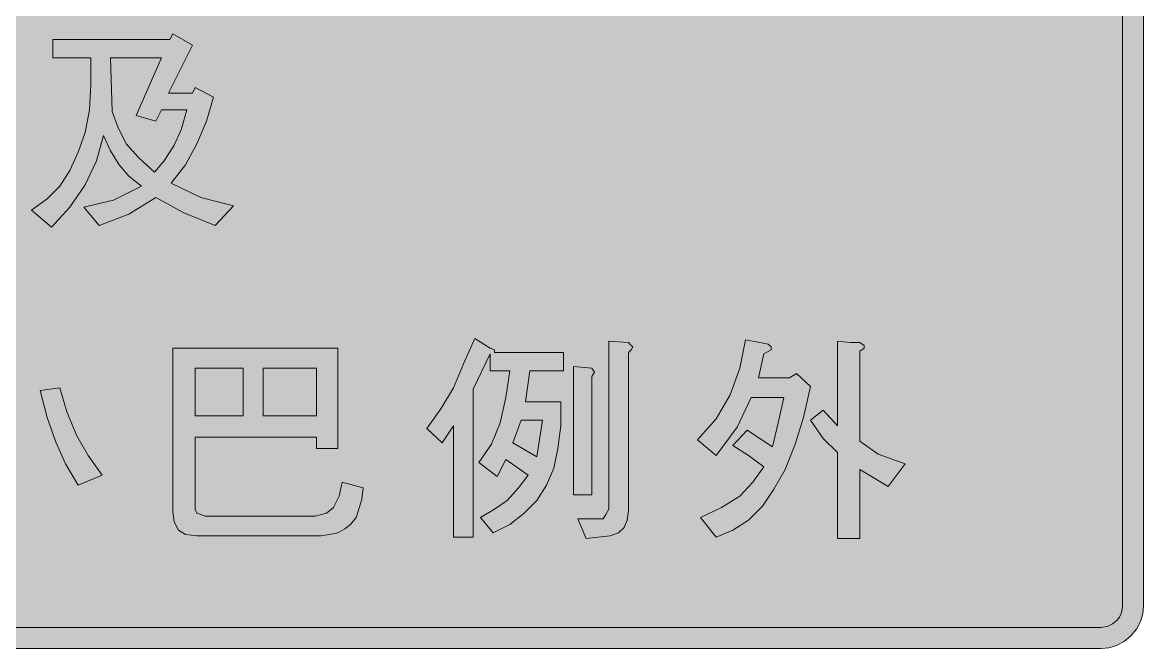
# Model space of a CAD drawing. Header units: metres. Extents: x 13 to 556, y 15 to 259.
# Drawn here: x 317.3 to 555.7, y 15.4 to 148.6 of the extents above; entities that cross this region are included whole.
import ezdxf

# ---------------------------------------------------------------- set-up
doc = ezdxf.new("R2010")
doc.units = ezdxf.units.M
doc.layers.add('FILL_BLACK_000000', color=7, linetype='Continuous', true_color=0x000000)
doc.layers.add('FILL_WHITE_FFFFFF', color=7, linetype='Continuous', true_color=0xffffff)

msp = doc.modelspace()

# ---------------------------------------------------------------- hatches: boundary and pattern name
at = {"layer": 'FILL_BLACK_000000', "true_color": 0x000000}
h = msp.add_hatch(color=7, dxfattribs=at)
h.dxf.hatch_style = 1
h.paths.add_polyline_path([(548.34, 258.47), (549.99, 258.06), (551.6, 257.12), (552.99, 255.96), (553.61, 255.24), (554.15, 254.46), (555.09, 252.96), (555.5, 251.2), (555.69, 249.66), (555.69, 24.36), (555.52, 22.74), (555.02, 21.1), (554.17, 19.51), (552.99, 18.06), (551.54, 16.88), (549.95, 16.03), (548.31, 15.53), (546.69, 15.36), (22.29, 15.36), (20.67, 15.53), (19.03, 16.03), (17.44, 16.88), (15.99, 18.06), (15.37, 18.78), (14.83, 19.56), (13.89, 21.06), (13.48, 22.82), (13.29, 24.36), (13.29, 249.66), (13.46, 251.28), (13.97, 252.92), (14.81, 254.51), (15.99, 255.96), (17.44, 257.14), (19.03, 257.99), (20.67, 258.49), (22.29, 258.66), (546.69, 258.66), (548.34, 258.47)])
h.paths.add_polyline_path([(20.79, 253.75), (20.01, 253.27), (19.29, 252.66), (18.68, 251.94), (18.2, 251.16), (17.9, 250.38), (17.79, 249.66), (17.79, 24.36), (17.9, 23.64), (18.2, 22.86), (18.68, 22.08), (19.29, 21.36), (20.01, 20.75), (20.79, 20.27), (21.57, 19.97), (22.29, 19.86), (546.69, 19.86), (548.19, 20.16), (549.09, 20.65), (549.99, 21.36), (550.56, 22.08), (550.93, 22.86), (551.13, 23.64), (551.19, 24.36), (551.19, 249.66), (551.13, 250.38), (550.93, 251.16), (550.56, 251.94), (549.99, 252.66), (549.26, 253.27), (548.45, 253.75), (547.59, 254.05), (546.69, 254.16), (22.29, 254.16), (21.57, 254.05), (20.79, 253.75)], flags=16)
h = msp.add_hatch(color=7, dxfattribs=at)
h.dxf.hatch_style = 1
h.paths.add_polyline_path([(349.29, 146.16), (353.49, 143.76), (348.39, 133.56), (353.49, 133.56), (354.09, 134.76), (357.99, 132.66), (356.49, 127.56), (354.39, 122.76), (351.99, 118.26), (348.99, 114.36), (355.29, 111.36), (362.19, 109.56), (358.29, 105.36), (351.69, 108.06), (345.69, 111.36), (339.99, 107.76), (333.69, 105.36), (330.39, 109.26), (336.69, 110.76), (342.69, 113.76), (339.99, 115.86), (337.89, 118.26), (336.09, 121.26), (334.59, 124.56), (333.09, 119.16), (330.69, 114.06), (327.39, 109.26), (323.49, 105.06), (319.29, 108.66), (322.59, 111.06), (325.29, 113.76), (327.39, 117.06), (329.19, 120.96), (330.69, 125.16), (331.59, 129.96), (331.89, 135.36), (331.89, 141.06), (323.79, 141.06), (323.79, 144.96), (348.69, 144.96), (349.29, 146.16)])
h.paths.add_polyline_path([(337.59, 126.36), (339.39, 122.76), (342.09, 119.76), (345.39, 116.76), (347.49, 119.16), (349.59, 122.46), (351.09, 125.76), (352.29, 129.96), (346.89, 129.96), (345.69, 127.56), (341.49, 128.76), (346.89, 141.06), (336.09, 141.06), (336.39, 129.66), (337.59, 126.36)], flags=16)
h = msp.add_hatch(color=7, dxfattribs=at)
h.dxf.hatch_style = 1
h.paths.add_polyline_path([(408.99, 70.86), (411.09, 75.96), (413.49, 81.36), (416.79, 79.26), (417.69, 78.96), (417.69, 78.36), (432.39, 78.36), (432.39, 74.46), (425.19, 74.46), (424.29, 67.86), (431.79, 67.86), (431.79, 62.76), (431.19, 57.96), (430.29, 53.76), (428.79, 50.16), (426.69, 46.86), (423.99, 44.16), (420.99, 41.76), (417.39, 39.96), (414.69, 43.26), (417.69, 45.06), (420.39, 46.86), (422.79, 49.56), (424.89, 52.26), (420.09, 55.56), (418.29, 51.96), (414.39, 54.96), (417.09, 58.86), (418.89, 63.36), (420.09, 68.76), (420.99, 74.46), (416.79, 74.46), (416.79, 78.06), (413.19, 70.56), (413.19, 39.06), (408.99, 39.06), (408.99, 62.76), (406.59, 59.16), (403.29, 62.16), (406.29, 66.36), (408.99, 70.86)])
h.paths.add_polyline_path([(426.69, 56.16), (427.89, 63.96), (423.39, 63.96), (421.59, 59.16), (426.69, 56.16)], flags=16)
h = msp.add_hatch(color=7, dxfattribs=at)
h.dxf.hatch_style = 1
h.paths.add_polyline_path([(475.89, 80.16), (476.49, 79.56), (476.49, 78.96), (474.99, 78.06), (473.79, 72.96), (480.39, 72.96), (481.89, 73.86), (484.89, 71.16), (483.39, 64.56), (481.59, 58.86), (479.49, 53.46), (477.09, 49.26), (474.69, 45.66), (471.69, 42.66), (468.39, 40.56), (464.79, 39.06), (461.49, 43.26), (465.99, 45.36), (469.89, 47.76), (472.59, 50.76), (474.99, 54.06), (471.69, 56.46), (468.39, 58.56), (471.39, 61.86), (476.79, 58.26), (477.99, 63.36), (479.19, 68.76), (472.29, 68.76), (469.29, 62.46), (464.79, 56.46), (460.89, 59.76), (464.79, 64.26), (467.79, 69.36), (469.89, 75.06), (471.09, 81.06), (474.09, 80.46), (475.89, 80.16)])
h = msp.add_hatch(color=7, dxfattribs=at)
h.dxf.hatch_style = 1
h.paths.add_polyline_path([(379.89, 57.96), (379.89, 60.36), (354.09, 60.36), (354.09, 46.26), (354.09, 45.06), (354.39, 44.16), (355.29, 43.86), (356.19, 43.56), (379.59, 43.56), (381.99, 44.16), (383.49, 45.36), (384.69, 47.76), (385.29, 50.76), (389.79, 49.56), (389.49, 47.16), (388.89, 45.06), (388.29, 43.26), (387.09, 41.76), (385.89, 40.86), (384.39, 39.96), (382.59, 39.66), (380.79, 39.36), (354.39, 39.36), (351.99, 39.66), (350.49, 40.56), (349.59, 42.36), (349.29, 44.46), (349.29, 79.26), (384.39, 79.26), (384.39, 57.96), (379.89, 57.96)])
h.paths.add_polyline_path([(354.09, 75.06), (354.09, 64.86), (364.29, 64.86), (364.29, 75.06), (354.09, 75.06)], flags=16)
h.paths.add_polyline_path([(379.89, 75.06), (368.49, 75.06), (368.49, 64.86), (379.89, 64.86), (379.89, 75.06)], flags=16)
h = msp.add_hatch(color=7, dxfattribs=at)
h.dxf.hatch_style = 1
h.paths.add_polyline_path([(446.19, 80.46), (446.79, 79.86), (447.09, 79.56), (446.79, 78.96), (446.19, 78.36), (446.19, 44.76), (445.89, 42.66), (445.29, 41.16), (444.09, 39.96), (442.29, 39.36), (437.19, 38.76), (435.39, 42.96), (439.59, 42.96), (440.79, 42.96), (441.39, 43.86), (441.99, 45.06), (441.99, 46.56), (441.99, 80.76), (446.19, 80.46)])
h = msp.add_hatch(color=7, dxfattribs=at)
h.dxf.hatch_style = 1
h.paths.add_polyline_path([(495.39, 80.46), (496.29, 79.86), (496.29, 79.26), (495.39, 78.66), (495.39, 59.46), (499.29, 56.76), (504.99, 54.66), (501.39, 49.86), (495.39, 53.46), (495.39, 38.76), (490.59, 38.76), (490.59, 57.06), (487.59, 60.06), (484.89, 63.96), (487.59, 66.06), (490.59, 62.76), (490.59, 80.76), (493.29, 80.46), (495.39, 80.46)])
h = msp.add_hatch(color=7, dxfattribs=at)
h.dxf.hatch_style = 1
h.paths.add_polyline_path([(438.39, 75.06), (438.99, 74.16), (438.39, 73.26), (438.39, 48.06), (434.49, 48.06), (434.49, 75.36), (438.39, 75.06)])
h = msp.add_hatch(color=7, dxfattribs=at)
h.dxf.hatch_style = 1
h.paths.add_polyline_path([(326.49, 54.66), (324.39, 59.46), (322.59, 64.56), (321.09, 70.26), (325.29, 70.86), (326.79, 65.76), (328.89, 60.66), (331.29, 56.46), (334.29, 52.26), (329.19, 50.16), (326.49, 54.66)])
at = {"layer": 'FILL_WHITE_FFFFFF', "true_color": 0xffffff}
h = msp.add_hatch(color=7, dxfattribs=at)
h.dxf.hatch_style = 1
h.paths.add_polyline_path([(546.69, 254.16), (548.19, 253.86), (549.09, 253.37), (549.99, 252.66), (550.44, 252.02), (550.89, 251.16), (551.15, 250.41), (551.19, 249.66), (551.19, 24.36), (551.13, 23.64), (550.93, 22.86), (550.56, 22.08), (549.99, 21.36), (549.09, 20.65), (548.19, 20.16), (546.69, 19.86), (22.29, 19.86), (21.57, 19.97), (20.79, 20.27), (20.01, 20.75), (19.29, 21.36), (18.89, 21.64), (18.58, 22), (18.09, 22.86), (17.79, 24.36), (17.79, 249.66), (17.9, 250.38), (18.2, 251.16), (18.68, 251.94), (19.29, 252.66), (20.01, 253.27), (20.79, 253.75), (21.57, 254.05), (22.29, 254.16), (546.69, 254.16)])

# ---------------------------------------------------------------- linework, layer by layer
at = {"layer": 'FILL_BLACK_000000', "lineweight": 0, "true_color": 0x000000}
for points in [[(22.29, 258.66), (546.69, 258.66), (548.34, 258.47), (549.99, 258.06), (551.6, 257.12), (552.99, 255.96), (553.61, 255.24), (554.15, 254.46), (555.09, 252.96), (555.5, 251.2), (555.69, 249.66), (555.69, 24.36), (555.52, 22.74), (555.02, 21.1), (554.17, 19.51), (552.99, 18.06), (551.54, 16.88), (549.95, 16.03), (548.31, 15.53), (546.69, 15.36), (22.29, 15.36)], [(22.29, 19.86), (546.69, 19.86), (548.19, 20.16), (549.09, 20.65), (549.99, 21.36), (550.56, 22.08), (550.93, 22.86), (551.13, 23.64), (551.19, 24.36), (551.19, 249.66), (551.13, 250.38), (550.93, 251.16), (550.56, 251.94), (549.99, 252.66), (549.26, 253.27), (548.45, 253.75), (547.59, 254.05), (546.69, 254.16), (22.29, 254.16)]]:
    msp.add_lwpolyline(points, dxfattribs=at)
for points in [[(349.29, 146.16), (353.49, 143.76), (348.39, 133.56), (353.49, 133.56), (354.09, 134.76), (357.99, 132.66), (356.49, 127.56), (354.39, 122.76), (351.99, 118.26), (348.99, 114.36), (355.29, 111.36), (362.19, 109.56), (358.29, 105.36), (351.69, 108.06), (345.69, 111.36), (339.99, 107.76), (333.69, 105.36), (330.39, 109.26), (336.69, 110.76), (342.69, 113.76), (339.99, 115.86), (337.89, 118.26), (336.09, 121.26), (334.59, 124.56), (333.09, 119.16), (330.69, 114.06), (327.39, 109.26), (323.49, 105.06), (319.29, 108.66), (322.59, 111.06), (325.29, 113.76), (327.39, 117.06), (329.19, 120.96), (330.69, 125.16), (331.59, 129.96), (331.89, 135.36), (331.89, 141.06), (323.79, 141.06), (323.79, 144.96), (348.69, 144.96)], [(337.59, 126.36), (339.39, 122.76), (342.09, 119.76), (345.39, 116.76), (347.49, 119.16), (349.59, 122.46), (351.09, 125.76), (352.29, 129.96), (346.89, 129.96), (345.69, 127.56), (341.49, 128.76), (346.89, 141.06), (336.09, 141.06), (336.39, 129.66)], [(408.99, 70.86), (411.09, 75.96), (413.49, 81.36), (416.79, 79.26), (417.69, 78.96), (417.69, 78.36), (432.39, 78.36), (432.39, 74.46), (425.19, 74.46), (424.29, 67.86), (431.79, 67.86), (431.79, 62.76), (431.19, 57.96), (430.29, 53.76), (428.79, 50.16), (426.69, 46.86), (423.99, 44.16), (420.99, 41.76), (417.39, 39.96), (414.69, 43.26), (417.69, 45.06), (420.39, 46.86), (422.79, 49.56), (424.89, 52.26), (420.09, 55.56), (418.29, 51.96), (414.39, 54.96), (417.09, 58.86), (418.89, 63.36), (420.09, 68.76), (420.99, 74.46), (416.79, 74.46), (416.79, 78.06), (413.19, 70.56), (413.19, 39.06), (408.99, 39.06), (408.99, 62.76), (406.59, 59.16), (403.29, 62.16), (406.29, 66.36)], [(475.89, 80.16), (476.49, 79.56), (476.49, 78.96), (474.99, 78.06), (473.79, 72.96), (480.39, 72.96), (481.89, 73.86), (484.89, 71.16), (483.39, 64.56), (481.59, 58.86), (479.49, 53.46), (477.09, 49.26), (474.69, 45.66), (471.69, 42.66), (468.39, 40.56), (464.79, 39.06), (461.49, 43.26), (465.99, 45.36), (469.89, 47.76), (472.59, 50.76), (474.99, 54.06), (471.69, 56.46), (468.39, 58.56), (471.39, 61.86), (476.79, 58.26), (477.99, 63.36), (479.19, 68.76), (472.29, 68.76), (469.29, 62.46), (464.79, 56.46), (460.89, 59.76), (464.79, 64.26), (467.79, 69.36), (469.89, 75.06), (471.09, 81.06), (474.09, 80.46)], [(379.89, 57.96), (379.89, 60.36), (354.09, 60.36), (354.09, 46.26), (354.09, 45.06), (354.39, 44.16), (355.29, 43.86), (356.19, 43.56), (379.59, 43.56), (381.99, 44.16), (383.49, 45.36), (384.69, 47.76), (385.29, 50.76), (389.79, 49.56), (389.49, 47.16), (388.89, 45.06), (388.29, 43.26), (387.09, 41.76), (385.89, 40.86), (384.39, 39.96), (382.59, 39.66), (380.79, 39.36), (354.39, 39.36), (351.99, 39.66), (350.49, 40.56), (349.59, 42.36), (349.29, 44.46), (349.29, 79.26), (384.39, 79.26), (384.39, 57.96)], [(446.19, 80.46), (446.79, 79.86), (447.09, 79.56), (446.79, 78.96), (446.19, 78.36), (446.19, 44.76), (445.89, 42.66), (445.29, 41.16), (444.09, 39.96), (442.29, 39.36), (437.19, 38.76), (435.39, 42.96), (439.59, 42.96), (440.79, 42.96), (441.39, 43.86), (441.99, 45.06), (441.99, 46.56), (441.99, 80.76)], [(495.39, 80.46), (496.29, 79.86), (496.29, 79.26), (495.39, 78.66), (495.39, 59.46), (499.29, 56.76), (504.99, 54.66), (501.39, 49.86), (495.39, 53.46), (495.39, 38.76), (490.59, 38.76), (490.59, 57.06), (487.59, 60.06), (484.89, 63.96), (487.59, 66.06), (490.59, 62.76), (490.59, 80.76), (493.29, 80.46)], [(354.09, 75.06), (354.09, 64.86), (364.29, 64.86), (364.29, 75.06)], [(379.89, 75.06), (368.49, 75.06), (368.49, 64.86), (379.89, 64.86)], [(438.39, 75.06), (438.99, 74.16), (438.39, 73.26), (438.39, 48.06), (434.49, 48.06), (434.49, 75.36)], [(326.49, 54.66), (324.39, 59.46), (322.59, 64.56), (321.09, 70.26), (325.29, 70.86), (326.79, 65.76), (328.89, 60.66), (331.29, 56.46), (334.29, 52.26), (329.19, 50.16)], [(426.69, 56.16), (427.89, 63.96), (423.39, 63.96), (421.59, 59.16)]]:
    msp.add_lwpolyline(points, close=True, dxfattribs=at)
at = {"layer": 'FILL_WHITE_FFFFFF', "lineweight": 0, "true_color": 0xffffff}
msp.add_lwpolyline([(22.29, 254.16), (546.69, 254.16), (548.19, 253.86), (549.09, 253.37), (549.99, 252.66), (550.44, 252.02), (550.89, 251.16), (551.15, 250.41), (551.19, 249.66), (551.19, 24.36), (551.13, 23.64), (550.93, 22.86), (550.56, 22.08), (549.99, 21.36), (549.09, 20.65), (548.19, 20.16), (546.69, 19.86), (22.29, 19.86)], dxfattribs=at)

doc.saveas('drawing.dxf')
